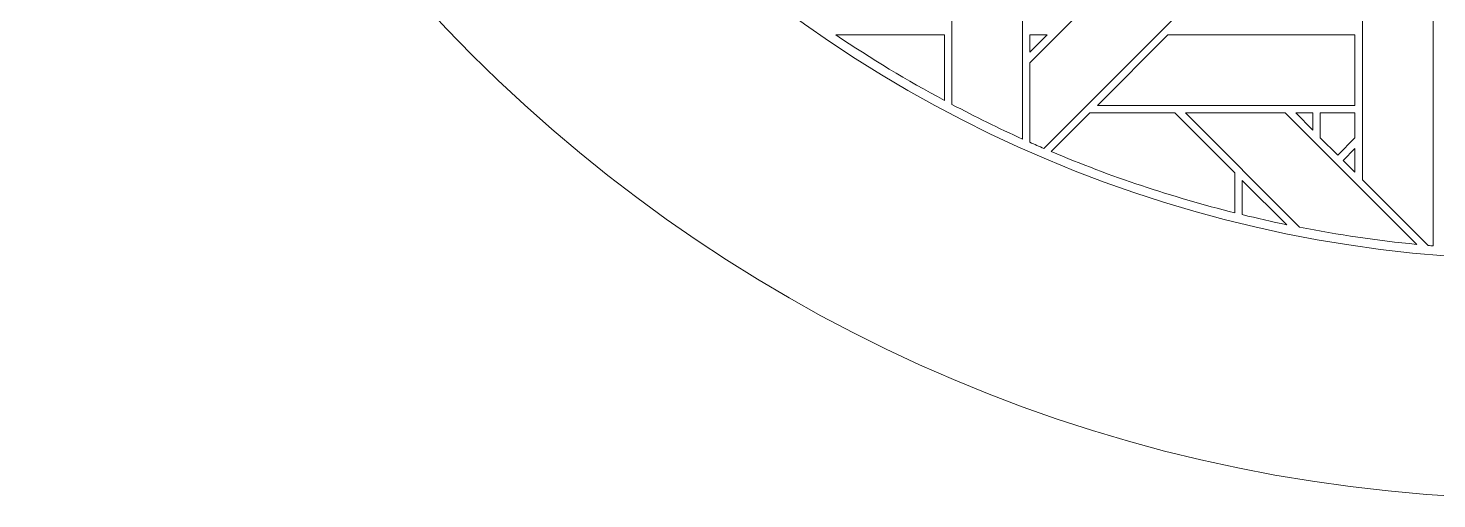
# Model space of a CAD drawing. Header units: inches. Extents: x 8.88 to 15.88, y 5.59 to 12.59.
# Drawn here: x 8.883 to 12.137, y 5.595 to 6.681 of the extents above; entities that cross this region are included whole.
import ezdxf

# ---------------------------------------------------------------- set-up
doc = ezdxf.new("R2010")
doc.units = ezdxf.units.IN
doc.header["$MEASUREMENT"] = 0
doc.layers.add('Design', color=7, linetype='Continuous', lineweight=0)

msp = doc.modelspace()

# ---------------------------------------------------------------- linework, layer by layer
at = {"layer": 'Design'}
for points, knots in [([(12.3829, 12.5948), (10.4499, 12.5948), (8.8829, 11.0278), (8.8829, 9.0948), (8.8829, 7.1618), (10.4499, 5.5948), (12.3829, 5.5948), (14.3159, 5.5948), (15.8829, 7.1618), (15.8829, 9.0948), (15.8829, 11.0278), (14.3159, 12.5948), (12.3829, 12.5948)], [0, 0, 0, 0, 1, 1, 1, 2, 2, 2, 3, 3, 3, 4, 4, 4, 4]), ([(12.3829, 12.0427), (10.7547, 12.0427), (9.4349, 10.7229), (9.4349, 9.0948), (9.4349, 7.4666), (10.7547, 6.1468), (12.3829, 6.1468), (14.011, 6.1468), (15.3308, 7.4666), (15.3308, 9.0948), (15.3308, 10.7229), (14.011, 12.0427), (12.3829, 12.0427)], [0, 0, 0, 0, 1, 1, 1, 2, 2, 2, 3, 3, 3, 4, 4, 4, 4]), ([(11.1973, 6.4178), (11.1973, 6.4178), (11.1973, 6.6014), (11.1973, 6.6014), (11.1973, 6.6014), (11.671, 7.075), (11.671, 7.075), (11.671, 7.075), (11.671, 6.8449), (11.671, 6.8449), (11.671, 6.8449), (11.2296, 6.4036), (11.2296, 6.4036), (11.2188, 6.4083), (11.2081, 6.413), (11.1973, 6.4178)], [0, 0, 0, 0, 1, 1, 1, 2, 2, 2, 3, 3, 3, 4, 4, 4, 5, 5, 5, 5]), ([(11.0173, 6.5052), (11.0173, 6.5052), (11.0173, 6.7635), (11.0173, 6.7635), (11.0173, 6.7635), (11.1802, 6.7635), (11.1802, 6.7635), (11.1802, 6.7635), (11.1802, 6.4253), (11.1802, 6.4253), (11.1249, 6.4502), (11.0706, 6.477), (11.0173, 6.5052)], [0, 0, 0, 0, 1, 1, 1, 2, 2, 2, 3, 3, 3, 4, 4, 4, 4]), ([(12.1289, 6.1786), (12.1251, 6.1789), (12.1214, 6.1793), (12.1176, 6.1796), (12.1176, 6.1796), (11.966, 6.3313), (11.966, 6.3313), (11.966, 6.3313), (11.966, 6.7635), (11.966, 6.7635), (11.966, 6.7635), (12.1289, 6.7635), (12.1289, 6.7635), (12.1289, 6.7635), (12.1289, 6.1786), (12.1289, 6.1786)], [0, 0, 0, 0, 1, 1, 1, 2, 2, 2, 3, 3, 3, 4, 4, 4, 5, 5, 5, 5]), ([(10.9997, 6.6656), (10.9997, 6.6656), (10.9997, 6.5144), (10.9997, 6.5144), (10.9135, 6.5607), (10.8299, 6.6111), (10.7491, 6.6656), (10.7491, 6.6656), (10.9997, 6.6656), (10.9997, 6.6656)], [0, 0, 0, 0, 1, 1, 1, 2, 2, 2, 3, 3, 3, 3]), ([(11.2371, 6.6656), (11.2371, 6.6656), (11.1973, 6.6257), (11.1973, 6.6257), (11.1973, 6.6257), (11.1973, 6.6656), (11.1973, 6.6656), (11.1973, 6.6656), (11.2371, 6.6656), (11.2371, 6.6656)], [0, 0, 0, 0, 1, 1, 1, 2, 2, 2, 3, 3, 3, 3]), ([(11.516, 6.6656), (11.516, 6.6656), (11.9484, 6.6656), (11.9484, 6.6656), (11.9484, 6.6656), (11.9484, 6.5027), (11.9484, 6.5027), (11.9484, 6.5027), (11.3532, 6.5027), (11.3532, 6.5027), (11.3532, 6.5027), (11.516, 6.6656), (11.516, 6.6656)], [0, 0, 0, 0, 1, 1, 1, 2, 2, 2, 3, 3, 3, 4, 4, 4, 4]), ([(11.2467, 6.3963), (11.2467, 6.3963), (11.336, 6.4856), (11.336, 6.4856), (11.336, 6.4856), (11.5322, 6.4856), (11.5322, 6.4856), (11.5322, 6.4856), (11.671, 6.3469), (11.671, 6.3469), (11.671, 6.3469), (11.671, 6.2549), (11.671, 6.2549), (11.5249, 6.2914), (11.3831, 6.3387), (11.2467, 6.3963)], [0, 0, 0, 0, 1, 1, 1, 2, 2, 2, 3, 3, 3, 4, 4, 4, 5, 5, 5, 5]), ([(11.2467, 6.3963), (11.2467, 6.3963), (11.336, 6.4856), (11.336, 6.4856), (11.336, 6.4856), (11.5322, 6.4856), (11.5322, 6.4856), (11.5322, 6.4856), (11.671, 6.3469), (11.671, 6.3469), (11.671, 6.3469), (11.671, 6.2549), (11.671, 6.2549), (11.5249, 6.2914), (11.3831, 6.3387), (11.2467, 6.3963)], [0, 0, 0, 0, 1, 1, 1, 2, 2, 2, 3, 3, 3, 4, 4, 4, 5, 5, 5, 5]), ([(11.7874, 6.4856), (11.7874, 6.4856), (12.091, 6.182), (12.091, 6.182), (11.9995, 6.1911), (11.9092, 6.2045), (11.8203, 6.2218), (11.8203, 6.2218), (11.5565, 6.4856), (11.5565, 6.4856), (11.5565, 6.4856), (11.7874, 6.4856), (11.7874, 6.4856)], [0, 0, 0, 0, 1, 1, 1, 2, 2, 2, 3, 3, 3, 4, 4, 4, 4]), ([(11.851, 6.4856), (11.851, 6.4856), (11.851, 6.4458), (11.851, 6.4458), (11.851, 6.4458), (11.8115, 6.4856), (11.8115, 6.4856), (11.8115, 6.4856), (11.851, 6.4856), (11.851, 6.4856)], [0, 0, 0, 0, 1, 1, 1, 2, 2, 2, 3, 3, 3, 3]), ([(11.9484, 6.4856), (11.9484, 6.4856), (11.9484, 6.428), (11.9484, 6.428), (11.9484, 6.428), (11.9085, 6.3881), (11.9085, 6.3881), (11.9085, 6.3881), (11.8682, 6.4284), (11.8682, 6.4284), (11.8682, 6.4284), (11.8682, 6.4856), (11.8682, 6.4856), (11.8682, 6.4856), (11.9484, 6.4856), (11.9484, 6.4856)], [0, 0, 0, 0, 1, 1, 1, 2, 2, 2, 3, 3, 3, 4, 4, 4, 5, 5, 5, 5]), ([(11.9085, 6.3881), (11.9085, 6.3881), (11.8682, 6.4284), (11.8682, 6.4284), (11.8682, 6.4284), (11.8682, 6.4856), (11.8682, 6.4856), (11.8682, 6.4856), (11.9484, 6.4856), (11.9484, 6.4856), (11.9484, 6.4856), (11.9484, 6.428), (11.9484, 6.428), (11.9484, 6.428), (11.9085, 6.3881), (11.9085, 6.3881)], [0, 0, 0, 0, 1, 1, 1, 2, 2, 2, 3, 3, 3, 4, 4, 4, 5, 5, 5, 5]), ([(11.9484, 6.4038), (11.9484, 6.4038), (11.9484, 6.3486), (11.9484, 6.3486), (11.9484, 6.3486), (11.9207, 6.376), (11.9207, 6.376), (11.9207, 6.376), (11.9484, 6.4038), (11.9484, 6.4038)], [0, 0, 0, 0, 1, 1, 1, 2, 2, 2, 3, 3, 3, 3]), ([(11.6881, 6.3298), (11.6881, 6.3298), (11.7909, 6.2275), (11.7909, 6.2275), (11.7564, 6.2345), (11.7222, 6.2424), (11.6881, 6.2507), (11.6881, 6.2507), (11.6881, 6.3298), (11.6881, 6.3298)], [0, 0, 0, 0, 1, 1, 1, 2, 2, 2, 3, 3, 3, 3])]:
    msp.add_open_spline(points, degree=3, knots=knots, dxfattribs=at)

doc.saveas('drawing.dxf')
